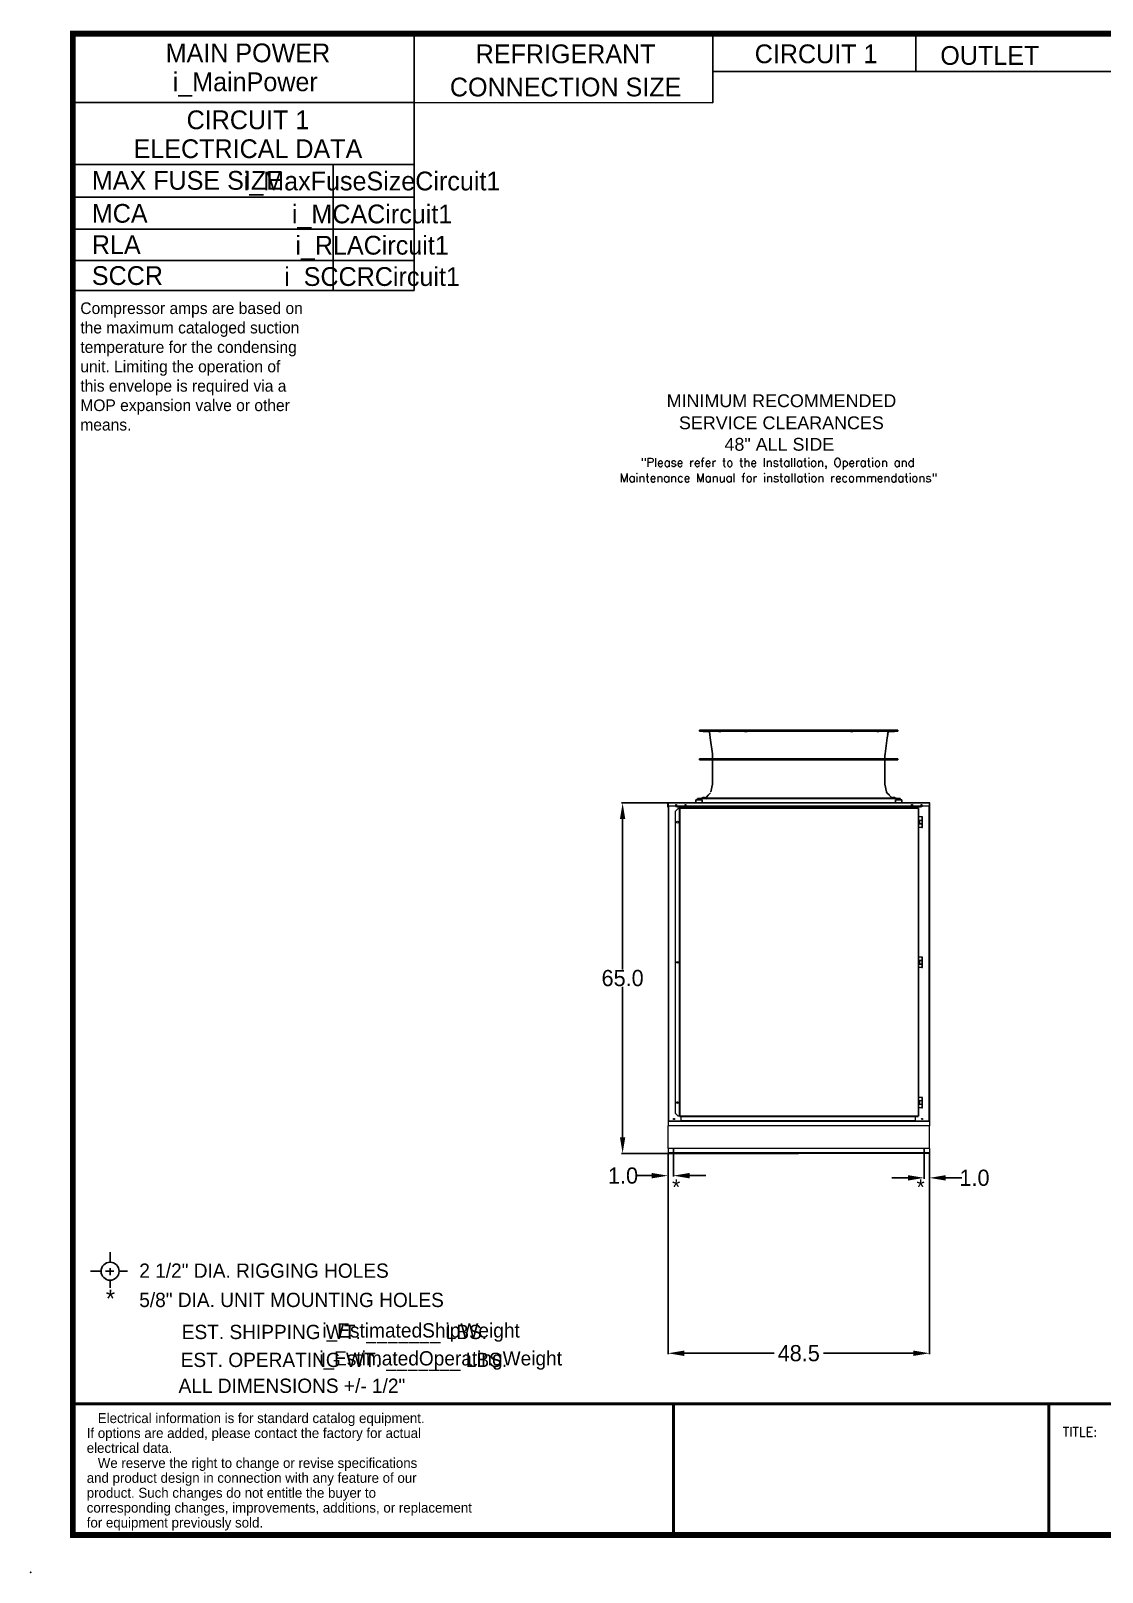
# Model space of a CAD drawing. Header units: inches. Extents: x 3940 to 4398, y -300 to -10.
# Drawn here: x 3939.7 to 4138.4, y -299.6 to -13.8 of the extents above; entities that cross this region are included whole.
import ezdxf
from ezdxf.enums import TextEntityAlignment as Align

# ---------------------------------------------------------------- set-up
doc = ezdxf.new("R2010")
doc.units = ezdxf.units.IN
doc.header["$MEASUREMENT"] = 0
doc.header["$PDSIZE"] = -1
doc.layers.add('C1E', color=7, linetype='Continuous')
doc.layers.add('C1RC', color=7, linetype='Continuous')
doc.styles.add('dimentions', font='arial.ttf')
doc.styles.add('SIMPLEX', font='SIMPLEX')
doc.dimstyles.get("Standard").update_dxf_attribs({"dimtxt": 3, "dimasz": 3, "dimexe": 0.18, "dimexo": 0.0625, "dimgap": 0.09, "dimtad": 0, "dimtih": 1, "dimtoh": 1, "dimdec": 1, "dimzin": 0, "dimdsep": 46, "dimtxsty": 'Standard', "dimcen": 0.09, "dimadec": 0, "dimazin": 0, "dimtfac": 1, "dimtdec": 1, "dimtofl": 0, "dimtmove": 0, "dimatfit": 3, "dimfxl": 1, "dimtolj": 1, "dimtzin": 0, "dimarcsym": 0})

# ---------------------------------------------------------------- blocks, each defined once
blk = doc.blocks.new('*D6')
at = {"color": 0, "lineweight": -2}
for p, q in [((4057.85, -222.04), (4057.85, -259.23)), ((4106.35, -222.04), (4106.35, -259.23)), ((4060.85, -259.05), (4077.51, -259.05)), ((4103.35, -259.05), (4086.69, -259.05))]:
    blk.add_line(p, q, dxfattribs=at)
at = {"color": 0}
for points in [[(4060.85, -258.55), (4060.85, -259.55), (4057.85, -259.05)], [(4103.35, -258.55), (4103.35, -259.55), (4106.35, -259.05)]]:
    blk.add_solid(points, dxfattribs=at)
at = {"layer": 'Defpoints', "color": 0}
for p in [(4057.85, -221.98), (4106.35, -221.98), (4106.35, -259.05)]:
    blk.add_point(p, dxfattribs=at)
at = {"color": 0, "insert": (4082.1, -259.05), "char_height": 3, "attachment_point": 5}
blk.add_mtext('\\A1;48.5', dxfattribs=at)
blk = doc.blocks.new('*D7')
at = {"color": 0, "lineweight": -2}
for p, q in [((4057.78, -156.98), (4049.25, -156.98)), ((4049.43, -159.98), (4049.43, -187.89)), ((4049.43, -218.98), (4049.43, -191.07)), ((4082.03, -221.98), (4049.25, -221.98))]:
    blk.add_line(p, q, dxfattribs=at)
at = {"color": 0}
for points in [[(4048.93, -159.98), (4049.93, -159.98), (4049.43, -156.98)], [(4048.93, -218.98), (4049.93, -218.98), (4049.43, -221.98)]]:
    blk.add_solid(points, dxfattribs=at)
at = {"layer": 'Defpoints', "color": 0}
for p in [(4049.43, -156.98), (4057.85, -156.98), (4082.1, -221.98)]:
    blk.add_point(p, dxfattribs=at)
at = {"color": 0, "insert": (4049.43, -189.48), "char_height": 3, "attachment_point": 5}
blk.add_mtext('\\A1;65.0', dxfattribs=at)
blk = doc.blocks.new('*D9')
at = {"color": 0, "lineweight": -2}
for p, q in [((4057.85, -221.93), (4057.85, -226.29)), ((4058.85, -223.04), (4058.85, -226.29)), ((4054.85, -226.11), (4051.85, -226.11)), ((4061.85, -226.11), (4064.85, -226.11))]:
    blk.add_line(p, q, dxfattribs=at)
at = {"color": 0}
for points in [[(4054.85, -225.61), (4054.85, -226.61), (4057.85, -226.11)], [(4061.85, -225.61), (4061.85, -226.61), (4058.85, -226.11)]]:
    blk.add_solid(points, dxfattribs=at)
at = {"layer": 'Defpoints', "color": 0}
for p in [(4057.85, -221.87), (4058.85, -222.98), (4057.85, -226.11)]:
    blk.add_point(p, dxfattribs=at)
at = {"color": 0, "insert": (4049.51, -226.11), "char_height": 3, "attachment_point": 5}
blk.add_mtext('\\A1;1.0', dxfattribs=at)
blk = doc.blocks.new('*D10')
at = {"color": 0, "lineweight": -2}
for p, q in [((4106.35, -222.1), (4106.35, -226.7)), ((4105.35, -223.04), (4105.35, -226.7)), ((4102.35, -226.52), (4099.35, -226.52)), ((4109.35, -226.52), (4112.35, -226.52))]:
    blk.add_line(p, q, dxfattribs=at)
at = {"color": 0}
for points in [[(4102.35, -226.02), (4102.35, -227.02), (4105.35, -226.52)], [(4109.35, -226.02), (4109.35, -227.02), (4106.35, -226.52)]]:
    blk.add_solid(points, dxfattribs=at)
at = {"layer": 'Defpoints', "color": 0}
for p in [(4106.35, -222.04), (4105.35, -222.98), (4106.35, -226.52)]:
    blk.add_point(p, dxfattribs=at)
at = {"color": 0, "insert": (4114.69, -226.52), "char_height": 3, "attachment_point": 5}
blk.add_mtext('\\A1;1.0', dxfattribs=at)

msp = doc.modelspace()

# ---------------------------------------------------------------- linework, layer by layer
at = {"color": 7, "linetype": 'Continuous', "lineweight": 25}
for p, q in [((4063.69, -143.7), (4063.69, -143.47)), ((4095.11, -143.47), (4063.69, -143.47)), ((4064.34, -143.71), (4063.69, -143.7)), ((4095.11, -143.7), (4063.69, -143.7)), ((4065.39, -143.71), (4065.15, -143.71)), ((4065.61, -144.31), (4065.55, -143.85)), ((4065.68, -144.94), (4065.59, -144.31)), ((4066.09, -147.89), (4065.68, -144.94)), ((4100.5, -143.47), (4095.11, -143.47)), ((4100.5, -143.7), (4095.11, -143.7)), ((4098.51, -144.94), (4098.1, -147.89)), ((4098.6, -144.31), (4098.51, -144.94)), ((4098.65, -143.85), (4098.58, -144.31)), ((4099.04, -143.71), (4098.8, -143.71)), ((4100.5, -143.7), (4099.85, -143.71)), ((4100.5, -143.47), (4100.5, -143.7)), ((4066.13, -148.77), (4066.13, -148.44)), ((4098.06, -148.44), (4098.06, -148.77)), ((4063.69, -148.8), (4098.06, -148.77)), ((4063.69, -149.01), (4063.69, -148.8)), ((4098.06, -149.03), (4063.69, -149.01)), ((4066.13, -153.49), (4066.13, -149.03)), ((4098.06, -148.77), (4100.5, -148.8)), ((4100.5, -149.01), (4098.06, -149.03)), ((4098.06, -149.03), (4098.06, -153.49)), ((4100.5, -148.8), (4100.5, -149.01)), ((4066.13, -153.49), (4065.8, -154.93)), ((4098.06, -153.49), (4098.39, -154.93)), ((4063, -156.38), (4063, -156.98)), ((4063, -156.38), (4064.18, -156.38)), ((4064.18, -156.98), (4063, -156.98)), ((4063.29, -156.15), (4063.37, -156.15)), ((4063.3, -156.33), (4063.29, -156.16)), ((4063.31, -156.33), (4063.31, -156.16)), ((4063.37, -156.15), (4064.02, -156.14)), ((4064.02, -156.16), (4064.02, -156.08)), ((4064.02, -156.08), (4064.76, -156.08)), ((4064.02, -156.16), (4064.03, -156.16)), ((4064.03, -156.16), (4064.09, -156.16)), ((4064.18, -156.38), (4064.18, -156.98)), ((4100.01, -156.98), (4064.18, -156.98)), ((4064.22, -156.08), (4064.22, -156.04)), ((4064.22, -156.04), (4064.62, -156.04)), ((4064.38, -155.95), (4064.38, -155.95)), ((4064.62, -156.04), (4064.69, -156.04)), ((4064.98, -155.89), (4064.69, -156.04)), ((4064.69, -156.04), (4064.69, -156.08)), ((4064.76, -156.08), (4064.89, -156.08)), ((4064.89, -156.08), (4064.89, -156.15)), ((4099.3, -156.11), (4064.89, -156.11)), ((4064.89, -156.14), (4099.3, -156.14)), ((4065.31, -155.56), (4064.98, -155.89)), ((4065.06, -156.38), (4065.06, -156.38)), ((4065.29, -155.56), (4065.76, -155.1)), ((4098.39, -154.93), (4098.43, -155.1)), ((4098.43, -155.1), (4098.9, -155.56)), ((4099.22, -155.89), (4098.88, -155.56)), ((4099.5, -156.04), (4099.22, -155.89)), ((4099.3, -156.15), (4099.3, -156.08)), ((4099.3, -156.08), (4100.04, -156.08)), ((4099.5, -156.08), (4099.5, -156.04)), ((4099.5, -156.04), (4099.9, -156.04)), ((4099.64, -155.96), (4099.64, -155.95)), ((4099.65, -155.95), (4099.65, -155.96)), ((4099.7, -155.96), (4099.7, -155.95)), ((4099.73, -155.95), (4099.73, -155.96)), ((4099.8, -155.96), (4099.8, -155.95)), ((4099.83, -155.96), (4099.82, -155.95)), ((4099.82, -155.95), (4099.82, -155.96)), ((4099.83, -155.96), (4099.83, -155.95)), ((4099.83, -155.96), (4099.83, -155.95)), ((4099.83, -155.95), (4099.83, -155.96)), ((4099.9, -156.04), (4099.97, -156.04)), ((4099.97, -156.04), (4099.97, -156.08)), ((4100.01, -156.98), (4100.01, -156.38)), ((4100.01, -156.38), (4101.19, -156.38)), ((4101.19, -156.98), (4100.01, -156.98)), ((4100.04, -156.08), (4100.17, -156.08)), ((4100.11, -156.16), (4100.16, -156.16)), ((4100.16, -156.16), (4100.17, -156.16)), ((4100.17, -156.08), (4100.17, -156.16)), ((4100.17, -156.14), (4100.82, -156.15)), ((4100.82, -156.15), (4100.9, -156.15)), ((4100.88, -156.33), (4100.88, -156.16)), ((4100.9, -156.15), (4100.9, -156.16)), ((4100.9, -156.16), (4100.9, -156.33)), ((4101.19, -156.38), (4101.19, -156.98))]:
    msp.add_line(p, q, dxfattribs=at)
at = {"color": 7, "linetype": 'Continuous', "lineweight": 15}
for p, q in [((4057.85, -157.05), (4057.77, -157.05)), ((4057.77, -157.05), (4057.77, -157.73)), ((4106.35, -156.98), (4057.85, -156.98)), ((4057.85, -157.05), (4057.85, -156.98)), ((4106.35, -157.05), (4057.85, -157.05)), ((4057.85, -157.59), (4057.85, -157.05)), ((4057.85, -157.05), (4057.85, -157.73)), ((4106.35, -157.05), (4106.35, -156.98)), ((4106.35, -157.59), (4106.35, -157.05)), ((4106.35, -157.73), (4106.35, -157.05)), ((4106.35, -157.05), (4106.42, -157.05)), ((4106.42, -157.73), (4106.42, -157.05)), ((4057.77, -157.73), (4057.85, -157.73)), ((4059.28, -157.59), (4057.85, -157.59)), ((4057.85, -157.59), (4057.85, -215.98)), ((4057.92, -157.59), (4057.92, -215.98)), ((4059.75, -158.03), (4059.25, -158.53)), ((4059.25, -214.57), (4059.25, -158.53)), ((4059.28, -157.59), (4059.28, -157.63)), ((4059.28, -157.59), (4104.91, -157.59)), ((4059.28, -157.59), (4059.28, -157.59)), ((4104.91, -157.59), (4059.28, -157.59)), ((4059.28, -157.63), (4059.28, -157.7)), ((4059.54, -157.64), (4059.28, -157.63)), ((4059.54, -157.71), (4059.28, -157.7)), ((4059.54, -157.64), (4059.54, -157.71)), ((4059.54, -157.64), (4104.66, -157.64)), ((4059.54, -157.71), (4104.66, -157.71)), ((4059.75, -158.03), (4059.98, -158.03)), ((4059.82, -158.03), (4059.82, -157.96)), ((4059.82, -157.96), (4104.01, -157.96)), ((4060.06, -158.03), (4059.98, -158.03)), ((4059.98, -158.03), (4059.98, -215.07)), ((4059.98, -215.07), (4059.98, -158.03)), ((4059.98, -158.03), (4059.98, -158.03)), ((4104.25, -158.03), (4060.06, -158.03)), ((4060.06, -158.03), (4060.06, -215.07)), ((4060.4, -157.71), (4060.4, -157.96)), ((4103.8, -157.96), (4103.8, -157.71)), ((4104.01, -157.96), (4104.01, -158.03)), ((4104.25, -158.03), (4104.25, -215.07)), ((4104.32, -158.03), (4104.25, -158.03)), ((4104.32, -158.03), (4104.32, -215.07)), ((4104.92, -159.59), (4104.32, -159.59)), ((4104.91, -157.63), (4104.66, -157.64)), ((4104.66, -157.64), (4104.66, -157.71)), ((4104.91, -157.7), (4104.66, -157.71)), ((4104.91, -157.63), (4104.91, -157.59)), ((4104.91, -157.59), (4104.91, -157.59)), ((4106.35, -157.59), (4104.91, -157.59)), ((4104.91, -157.63), (4104.91, -157.7)), ((4104.92, -159.59), (4104.92, -160.22)), ((4105.05, -159.59), (4104.92, -159.59)), ((4105.05, -160.22), (4105.05, -159.59)), ((4106.27, -215.98), (4106.27, -157.59)), ((4106.35, -157.59), (4106.35, -215.98)), ((4106.42, -157.73), (4106.35, -157.73)), ((4104.92, -160.22), (4104.32, -160.22)), ((4104.92, -160.89), (4104.32, -160.89)), ((4104.92, -161.52), (4104.32, -161.52)), ((4104.42, -160.24), (4104.42, -160.87)), ((4104.54, -160.24), (4104.42, -160.24)), ((4104.42, -160.87), (4104.54, -160.87)), ((4104.54, -160.87), (4104.54, -160.24)), ((4104.92, -160.24), (4104.54, -160.24)), ((4104.54, -160.87), (4104.92, -160.87)), ((4104.57, -160.24), (4104.57, -160.22)), ((4104.57, -160.89), (4104.57, -160.87)), ((4104.89, -160.22), (4104.89, -160.24)), ((4104.89, -160.87), (4104.89, -160.89)), ((4104.92, -160.22), (4105.05, -160.22)), ((4104.92, -160.24), (4104.92, -160.87)), ((4105.05, -160.24), (4104.92, -160.24)), ((4104.92, -160.87), (4105.05, -160.87)), ((4104.92, -160.89), (4104.92, -161.52)), ((4105.05, -160.89), (4104.92, -160.89)), ((4104.92, -161.52), (4105.05, -161.52)), ((4105.05, -160.87), (4105.05, -160.24)), ((4105.05, -161.52), (4105.05, -160.89)), ((4104.92, -185.59), (4104.32, -185.59)), ((4104.92, -185.59), (4104.92, -186.22)), ((4105.05, -185.59), (4104.92, -185.59)), ((4105.05, -186.22), (4105.05, -185.59)), ((4104.92, -186.22), (4104.32, -186.22)), ((4104.92, -186.89), (4104.32, -186.89)), ((4104.92, -187.52), (4104.32, -187.52)), ((4104.42, -186.24), (4104.42, -186.87)), ((4104.54, -186.24), (4104.42, -186.24)), ((4104.42, -186.87), (4104.54, -186.87)), ((4104.54, -186.87), (4104.54, -186.24)), ((4104.92, -186.24), (4104.54, -186.24)), ((4104.54, -186.87), (4104.92, -186.87)), ((4104.57, -186.24), (4104.57, -186.22)), ((4104.57, -186.89), (4104.57, -186.87)), ((4104.89, -186.22), (4104.89, -186.24)), ((4104.89, -186.87), (4104.89, -186.89)), ((4104.92, -186.22), (4105.05, -186.22)), ((4104.92, -186.24), (4104.92, -186.87)), ((4105.05, -186.24), (4104.92, -186.24)), ((4104.92, -186.87), (4105.05, -186.87)), ((4104.92, -186.89), (4104.92, -187.52)), ((4105.05, -186.89), (4104.92, -186.89)), ((4104.92, -187.52), (4105.05, -187.52)), ((4105.05, -186.87), (4105.05, -186.24)), ((4105.05, -187.52), (4105.05, -186.89)), ((4104.92, -211.59), (4104.32, -211.59)), ((4104.92, -212.22), (4104.32, -212.22)), ((4104.92, -212.89), (4104.32, -212.89)), ((4104.92, -213.52), (4104.32, -213.52)), ((4104.42, -212.24), (4104.42, -212.87)), ((4104.54, -212.24), (4104.42, -212.24)), ((4104.42, -212.87), (4104.54, -212.87)), ((4104.54, -212.87), (4104.54, -212.24)), ((4104.92, -212.24), (4104.54, -212.24)), ((4104.54, -212.87), (4104.92, -212.87)), ((4104.57, -212.24), (4104.57, -212.22)), ((4104.57, -212.89), (4104.57, -212.87)), ((4104.89, -212.22), (4104.89, -212.24)), ((4104.89, -212.87), (4104.89, -212.89)), ((4104.92, -211.59), (4104.92, -212.22)), ((4105.05, -211.59), (4104.92, -211.59)), ((4104.92, -212.22), (4105.05, -212.22)), ((4104.92, -212.24), (4104.92, -212.87)), ((4105.05, -212.24), (4104.92, -212.24)), ((4104.92, -212.87), (4105.05, -212.87)), ((4104.92, -212.89), (4104.92, -213.52)), ((4105.05, -212.89), (4104.92, -212.89)), ((4104.92, -213.52), (4105.05, -213.52)), ((4105.05, -212.22), (4105.05, -211.59)), ((4105.05, -212.87), (4105.05, -212.24)), ((4105.05, -213.52), (4105.05, -212.89)), ((4057.92, -215.98), (4057.85, -215.98)), ((4057.85, -215.98), (4057.85, -216.08)), ((4057.85, -216.08), (4057.85, -216.85)), ((4106.35, -216.08), (4057.85, -216.08)), ((4106.35, -216.85), (4057.85, -216.85)), ((4057.85, -221.1), (4057.85, -216.85)), ((4060.4, -215.98), (4057.92, -215.98)), ((4059.25, -214.57), (4059.75, -215.07)), ((4059.98, -215.07), (4059.75, -215.07)), ((4060.06, -215.07), (4059.98, -215.07)), ((4059.98, -215.07), (4059.98, -215.07)), ((4104.25, -215.07), (4060.06, -215.07)), ((4060.06, -215.07), (4060.06, -215.15)), ((4060.06, -215.15), (4104.25, -215.15)), ((4060.27, -215.98), (4060.27, -215.15)), ((4060.27, -215.9), (4103.67, -215.9)), ((4060.27, -215.98), (4103.67, -215.98)), ((4103.67, -215.15), (4103.67, -215.98)), ((4106.27, -215.98), (4103.8, -215.98)), ((4104.32, -215.07), (4104.25, -215.07)), ((4104.25, -215.15), (4104.25, -215.07)), ((4106.35, -215.98), (4106.27, -215.98)), ((4106.35, -215.98), (4106.35, -216.08)), ((4106.35, -216.08), (4106.35, -216.85)), ((4106.35, -221.1), (4106.35, -216.85)), ((4106.35, -221.1), (4057.85, -221.1)), ((4057.85, -221.1), (4057.85, -221.87)), ((4057.85, -221.87), (4057.85, -221.98)), ((4106.35, -221.87), (4057.85, -221.87)), ((4106.35, -221.98), (4057.85, -221.98)), ((4067.85, -221.98), (4057.85, -221.98)), ((4106.35, -221.1), (4106.35, -221.87)), ((4106.35, -221.87), (4106.35, -221.98))]:
    msp.add_line(p, q, dxfattribs=at)
at = {"color": 7}
for p, q in [((4057.85, -221.98), (4058.85, -221.98)), ((4058.85, -220.98), (4058.85, -222.98)), ((4105.35, -220.98), (4105.35, -222.98))]:
    msp.add_line(p, q, dxfattribs=at)
at = {"color": 7, "lineweight": 25}
for p, q in [((3954.38, -240.28), (3954.38, -242.03)), ((3950.75, -243.83), (3952.53, -243.83)), ((3953.56, -243.83), (3955.06, -243.83)), ((3954.38, -243.26), (3954.38, -244.59)), ((3954.38, -245.54), (3954.38, -246.93)), ((3956.08, -243.83), (3957.6, -243.83)), ((4058.84, -292.78), (4058.84, -268.42)), ((4128.45, -292.78), (4128.45, -268.42))]:
    msp.add_line(p, q, dxfattribs=at)
for points, const_width in [([(3947.47, -292.78), (4392.97, -292.78), (4392.97, -14.34), (3947.47, -14.34), (3947.47, -292.78)], 1.11), ([(4059.5, -268.42), (3947.47, -268.42)], 0.557), ([(4392.97, -268.42), (4058.84, -268.42), (4058.84, -292.78)], 0.557), ([(4128.45, -268.42), (4128.45, -292.78)], 0.557)]:
    msp.add_lwpolyline(points, dxfattribs=dict(at, const_width=const_width))
at = {"color": 7, "linetype": 'Continuous', "lineweight": 15}
for centre, radius in [((4059.35, -157.35), 0.0995), ((4061.1, -157.35), 0.0995), ((4103.1, -157.35), 0.0995), ((4104.85, -157.35), 0.0995), ((4059.61, -160.55), 0.156), ((4059.61, -186.55), 0.156), ((4059.61, -212.55), 0.156), ((4058.97, -215.6), 0.0995), ((4104.97, -215.6), 0.0995)]:
    msp.add_circle(centre, radius, dxfattribs=at)
at = {"color": 7, "lineweight": 25}
msp.add_circle((3954.38, -243.83), 1.67, dxfattribs=at)
at = {"color": 7, "linetype": 'Continuous', "lineweight": 25}
for centre, radius, start, end in [((4062.19, -148.44), 3.94, 0, 8.0002), ((4102, -148.44), 3.94, 171.9998, 180), ((4064.46, -156.25), 0.316, 111.9486, 137.4745), ((4064.46, -156.25), 0.316, 42.5255, 68.0156), ((4100.84, -156.33), 0.0591, 270, 359)]:
    msp.add_arc(centre, radius, start, end, dxfattribs=at)
at = {"color": 7, "linetype": 'Continuous', "lineweight": 15}
for centre, radius, start, end in [((4057.85, -157.05), 0.0757, 90, 180), ((4057.85, -157.05), 0.001, 90, 180), ((4106.35, -157.05), 0.0757, 0, 90), ((4106.35, -157.05), 0.001, 0, 90)]:
    msp.add_arc(centre, radius, start, end, dxfattribs=at)
at = {"color": 7, "linetype": 'Continuous', "lineweight": 25}
for points, knots in [([(4065.15, -143.71), (4065.11, -143.71), (4065.01, -143.71), (4064.88, -143.71), (4064.75, -143.71), (4064.64, -143.71), (4064.54, -143.71), (4064.46, -143.71), (4064.39, -143.71), (4064.36, -143.71), (4064.34, -143.71), (4064.34, -143.71), (4064.34, -143.71)], [0, 0, 0, 0, 0.107042, 0.217187, 0.324229, 0.434374, 0.541414, 0.651557, 0.758592, 0.868733, 0.975764, 1, 1, 1, 1]), ([(4064.46, -143.7), (4064.47, -143.7), (4064.47, -143.7), (4064.52, -143.7), (4064.58, -143.7), (4064.66, -143.71), (4064.75, -143.71), (4064.83, -143.71), (4064.91, -143.71), (4064.96, -143.71), (4064.97, -143.71), (4064.98, -143.71), (4064.97, -143.71), (4064.92, -143.71), (4064.86, -143.71), (4064.78, -143.71), (4064.69, -143.7), (4064.61, -143.7), (4064.53, -143.7), (4064.48, -143.7), (4064.47, -143.7), (4064.46, -143.7), (4064.46, -143.7)], [0, 0, 0, 0, 0.053685, 0.107368, 0.161055, 0.214742, 0.268432, 0.322121, 0.375809, 0.429494, 0.483179, 0.5, 0.553685, 0.607369, 0.661055, 0.714742, 0.768431, 0.822121, 0.875809, 0.929494, 0.983179, 1, 1, 1, 1]), ([(4065.39, -143.71), (4065.41, -143.72), (4065.44, -143.72), (4065.49, -143.75), (4065.53, -143.79), (4065.54, -143.83), (4065.55, -143.85), (4065.55, -143.85)], [0, 0, 0, 0, 0.237768, 0.475541, 0.713069, 0.950081, 1, 1, 1, 1]), ([(4067.13, -143.7), (4067.12, -143.7), (4067.1, -143.7), (4067.12, -143.7), (4067.15, -143.7), (4067.22, -143.71), (4067.29, -143.71), (4067.38, -143.71), (4067.47, -143.71), (4067.54, -143.71), (4067.58, -143.71), (4067.61, -143.71), (4067.63, -143.71), (4067.62, -143.71), (4067.58, -143.71), (4067.52, -143.71), (4067.44, -143.7), (4067.35, -143.7), (4067.26, -143.7), (4067.19, -143.7), (4067.15, -143.7), (4067.13, -143.7), (4067.13, -143.7)], [0, 0, 0, 0, 0.053684, 0.107369, 0.161054, 0.214742, 0.268431, 0.32212, 0.375808, 0.429494, 0.483178, 0.5, 0.553684, 0.607369, 0.661055, 0.714742, 0.768431, 0.82212, 0.875808, 0.929494, 0.983179, 1, 1, 1, 1]), ([(4072.07, -143.7), (4072.05, -143.7), (4072.02, -143.7), (4071.99, -143.7), (4072, -143.7), (4072.03, -143.71), (4072.09, -143.71), (4072.17, -143.71), (4072.26, -143.71), (4072.34, -143.71), (4072.4, -143.71), (4072.45, -143.71), (4072.49, -143.71), (4072.51, -143.71), (4072.51, -143.71), (4072.47, -143.71), (4072.42, -143.7), (4072.34, -143.7), (4072.25, -143.7), (4072.17, -143.7), (4072.11, -143.7), (4072.08, -143.7), (4072.07, -143.7)], [0, 0, 0, 0, 0.053685, 0.107369, 0.161054, 0.214742, 0.268431, 0.32212, 0.375808, 0.429494, 0.483179, 0.5, 0.553684, 0.607369, 0.661054, 0.714742, 0.768431, 0.82212, 0.875808, 0.929494, 0.983179, 1, 1, 1, 1]), ([(4092.04, -143.7), (4092.01, -143.7), (4091.95, -143.7), (4091.87, -143.7), (4091.79, -143.7), (4091.73, -143.71), (4091.69, -143.71), (4091.68, -143.71), (4091.7, -143.71), (4091.75, -143.71), (4091.8, -143.71), (4091.86, -143.71), (4091.92, -143.71), (4092.01, -143.71), (4092.09, -143.71), (4092.15, -143.71), (4092.19, -143.7), (4092.2, -143.7), (4092.18, -143.7), (4092.13, -143.7), (4092.08, -143.7), (4092.05, -143.7), (4092.04, -143.7)], [0, 0, 0, 0, 0.053684, 0.107369, 0.161054, 0.214742, 0.268431, 0.32212, 0.375808, 0.429494, 0.483178, 0.5, 0.553684, 0.607369, 0.661055, 0.714742, 0.768431, 0.82212, 0.875808, 0.929494, 0.983179, 1, 1, 1, 1]), ([(4097.01, -143.7), (4096.99, -143.7), (4096.94, -143.7), (4096.86, -143.7), (4096.77, -143.7), (4096.69, -143.71), (4096.62, -143.71), (4096.58, -143.71), (4096.57, -143.71), (4096.58, -143.71), (4096.61, -143.71), (4096.66, -143.71), (4096.71, -143.71), (4096.8, -143.71), (4096.89, -143.71), (4096.97, -143.71), (4097.03, -143.7), (4097.07, -143.7), (4097.09, -143.7), (4097.07, -143.7), (4097.04, -143.7), (4097.01, -143.7), (4097.01, -143.7)], [0, 0, 0, 0, 0.053685, 0.107369, 0.161054, 0.214742, 0.268431, 0.32212, 0.375808, 0.429494, 0.483179, 0.5, 0.553684, 0.607369, 0.661054, 0.714742, 0.768431, 0.82212, 0.875808, 0.929494, 0.983179, 1, 1, 1, 1]), ([(4098.65, -143.85), (4098.65, -143.83), (4098.66, -143.8), (4098.69, -143.76), (4098.74, -143.73), (4098.78, -143.72), (4098.8, -143.71), (4098.8, -143.71)], [0, 0, 0, 0, 0.236553, 0.473094, 0.709954, 0.947343, 1, 1, 1, 1]), ([(4099.85, -143.71), (4099.85, -143.71), (4099.85, -143.71), (4099.82, -143.71), (4099.77, -143.71), (4099.69, -143.71), (4099.6, -143.71), (4099.49, -143.71), (4099.37, -143.71), (4099.24, -143.71), (4099.13, -143.71), (4099.06, -143.71), (4099.04, -143.71)], [0, 0, 0, 0, 0.085907, 0.192945, 0.303087, 0.410126, 0.520268, 0.62731, 0.737455, 0.844501, 0.954651, 1, 1, 1, 1]), ([(4099.71, -143.7), (4099.7, -143.7), (4099.67, -143.7), (4099.6, -143.7), (4099.52, -143.7), (4099.43, -143.71), (4099.35, -143.71), (4099.28, -143.71), (4099.23, -143.71), (4099.21, -143.71), (4099.22, -143.71), (4099.24, -143.71), (4099.28, -143.71), (4099.35, -143.71), (4099.43, -143.71), (4099.52, -143.71), (4099.6, -143.7), (4099.67, -143.7), (4099.71, -143.7), (4099.73, -143.7), (4099.73, -143.7), (4099.71, -143.7), (4099.71, -143.7)], [0, 0, 0, 0, 0.053684, 0.107369, 0.161054, 0.214742, 0.268431, 0.32212, 0.375808, 0.429494, 0.483179, 0.5, 0.553684, 0.607368, 0.661054, 0.714742, 0.768431, 0.82212, 0.875808, 0.929494, 0.983178, 1, 1, 1, 1]), ([(4063.29, -156.16), (4063.29, -156.15), (4063.29, -156.15), (4063.29, -156.15), (4063.29, -156.15)], [0, 0, 0, 0, 0.999997, 1, 1, 1, 1]), ([(4063.29, -156.16), (4063.29, -156.16), (4063.29, -156.16), (4063.3, -156.16), (4063.31, -156.16), (4063.31, -156.16)], [0, 0, 0, 0, 0.5, 0.5, 1, 1, 1, 1]), ([(4063.3, -156.33), (4063.3, -156.33), (4063.3, -156.34), (4063.3, -156.36), (4063.31, -156.36), (4063.32, -156.37), (4063.33, -156.38), (4063.34, -156.38), (4063.35, -156.38), (4063.36, -156.38)], [0, 0, 0, 0, 0.25, 0.25, 0.5, 0.5, 0.75, 0.75, 1, 1, 1, 1]), ([(4063.37, -156.38), (4063.36, -156.38), (4063.35, -156.38), (4063.33, -156.37), (4063.32, -156.35), (4063.32, -156.33), (4063.31, -156.33)], [0, 0, 0, 0, 0.250003, 0.500004, 0.750006, 1, 1, 1, 1]), ([(4064.09, -156.16), (4064.11, -156.16), (4064.14, -156.16), (4064.19, -156.16), (4064.2, -156.16), (4064.22, -156.16), (4064.23, -156.16), (4064.26, -156.16), (4064.28, -156.16), (4064.31, -156.16), (4064.32, -156.16), (4064.34, -156.16), (4064.36, -156.16), (4064.39, -156.16), (4064.41, -156.16), (4064.45, -156.16), (4064.46, -156.16), (4064.48, -156.15), (4064.49, -156.15), (4064.53, -156.15), (4064.55, -156.15), (4064.59, -156.15), (4064.6, -156.15), (4064.62, -156.15), (4064.63, -156.15), (4064.66, -156.15), (4064.68, -156.15), (4064.72, -156.15), (4064.74, -156.15), (4064.77, -156.15), (4064.79, -156.15), (4064.81, -156.15), (4064.83, -156.15), (4064.85, -156.15), (4064.86, -156.15), (4064.87, -156.15), (4064.88, -156.15), (4064.89, -156.15), (4064.89, -156.15), (4064.89, -156.15)], [0, 0, 0, 0, 0.125, 0.125, 0.15625, 0.15625, 0.1875, 0.1875, 0.25, 0.25, 0.28125, 0.28125, 0.3125, 0.3125, 0.375, 0.375, 0.40625, 0.40625, 0.4375, 0.4375, 0.5, 0.5, 0.53125, 0.53125, 0.5625, 0.5625, 0.625, 0.625, 0.6875, 0.6875, 0.75, 0.75, 0.8125, 0.8125, 0.875, 0.875, 0.9375, 0.9375, 1, 1, 1, 1]), ([(4064.34, -155.96), (4064.34, -155.96), (4064.34, -155.96), (4064.34, -155.96), (4064.34, -155.96), (4064.35, -155.96), (4064.35, -155.96), (4064.36, -155.95), (4064.36, -155.95)], [0, 0, 0, 0, 0.014816, 0.128804, 0.369196, 0.609467, 0.853324, 1, 1, 1, 1]), ([(4064.38, -155.95), (4064.38, -155.95), (4064.37, -155.95), (4064.37, -155.95), (4064.36, -155.95), (4064.36, -155.95), (4064.36, -155.95)], [0, 0, 0, 0, 0.327625, 0.645743, 0.962962, 1, 1, 1, 1]), ([(4064.38, -155.95), (4064.38, -155.96), (4064.38, -155.96), (4064.38, -155.96), (4064.39, -155.96), (4064.4, -155.96), (4064.42, -155.96), (4064.43, -155.96), (4064.44, -155.95), (4064.44, -155.95)], [0, 0, 0, 0, 0.095307, 0.250124, 0.40119, 0.547904, 0.692937, 0.839576, 1, 1, 1, 1]), ([(4064.47, -155.95), (4064.47, -155.95), (4064.46, -155.95), (4064.45, -155.95), (4064.45, -155.95), (4064.44, -155.95)], [0, 0, 0, 0, 0.5, 0.5, 1, 1, 1, 1]), ([(4064.47, -155.95), (4064.47, -155.95), (4064.48, -155.96), (4064.5, -155.96), (4064.51, -155.96), (4064.52, -155.96), (4064.53, -155.96), (4064.53, -155.96), (4064.53, -155.96), (4064.53, -155.95)], [0, 0, 0, 0, 0.154655, 0.309459, 0.460521, 0.607228, 0.75226, 0.898895, 1, 1, 1, 1]), ([(4064.55, -155.95), (4064.55, -155.95), (4064.54, -155.95), (4064.54, -155.95), (4064.54, -155.95), (4064.53, -155.95)], [0, 0, 0, 0, 0.336266, 0.673008, 1, 1, 1, 1]), ([(4064.53, -155.95), (4064.53, -155.95), (4064.53, -155.95), (4064.53, -155.95), (4064.53, -155.95)], [0, 0, 0, 0, 0.722606, 1, 1, 1, 1]), ([(4064.55, -155.95), (4064.55, -155.95), (4064.56, -155.96), (4064.57, -155.96), (4064.57, -155.96), (4064.57, -155.96), (4064.57, -155.96)], [0, 0, 0, 0, 0.310012, 0.620284, 0.923072, 1, 1, 1, 1]), ([(4099.31, -156.15), (4099.31, -156.15), (4099.31, -156.15), (4099.37, -156.15), (4099.46, -156.15), (4099.59, -156.15), (4099.74, -156.16), (4099.89, -156.16), (4099.99, -156.16), (4100.06, -156.16), (4100.09, -156.16), (4100.11, -156.16)], [0, 0, 0, 0, 0.08774, 0.218186, 0.348637, 0.479093, 0.609552, 0.740009, 0.870464, 0.911349, 1, 1, 1, 1]), ([(4099.51, -156.04), (4099.52, -156.03), (4099.54, -156), (4099.59, -155.97), (4099.62, -155.96), (4099.63, -155.96)], [0, 0, 0, 0, 0.351375, 0.742096, 1, 1, 1, 1]), ([(4099.62, -155.96), (4099.62, -155.96), (4099.62, -155.96), (4099.63, -155.96), (4099.63, -155.96), (4099.64, -155.96), (4099.65, -155.95), (4099.66, -155.95)], [0, 0, 0, 0, 0.0732586, 0.3003068, 0.5247839, 0.751732, 1, 1, 1, 1]), ([(4099.64, -155.95), (4099.64, -155.95), (4099.64, -155.95), (4099.65, -155.95), (4099.65, -155.95), (4099.65, -155.95)], [0, 0, 0, 0, 0.352869, 0.706243, 1, 1, 1, 1]), ([(4099.68, -155.95), (4099.68, -155.95), (4099.68, -155.95), (4099.67, -155.95), (4099.66, -155.95), (4099.66, -155.95), (4099.66, -155.95), (4099.66, -155.95)], [0, 0, 0, 0, 0.246496, 0.493367, 0.733073, 0.972083, 1, 1, 1, 1]), ([(4099.68, -155.95), (4099.68, -155.95), (4099.68, -155.96), (4099.69, -155.96), (4099.7, -155.96), (4099.71, -155.96), (4099.73, -155.96), (4099.74, -155.96), (4099.75, -155.95), (4099.75, -155.95)], [0, 0, 0, 0, 0.145992, 0.292129, 0.434742, 0.573234, 0.710145, 0.848574, 1, 1, 1, 1]), ([(4099.7, -155.95), (4099.69, -155.95), (4099.69, -155.96), (4099.68, -155.96), (4099.68, -155.96)], [0, 0, 0, 0, 0.874189, 1, 1, 1, 1]), ([(4099.7, -155.95), (4099.7, -155.95), (4099.71, -155.95), (4099.72, -155.95), (4099.72, -155.95), (4099.73, -155.95)], [0, 0, 0, 0, 0.5, 0.5, 1, 1, 1, 1]), ([(4099.74, -155.96), (4099.74, -155.96), (4099.73, -155.96), (4099.73, -155.95), (4099.73, -155.95)], [0, 0, 0, 0, 0.095383, 1, 1, 1, 1]), ([(4099.78, -155.95), (4099.77, -155.95), (4099.77, -155.95), (4099.76, -155.95), (4099.76, -155.95), (4099.75, -155.95), (4099.75, -155.95), (4099.75, -155.95)], [0, 0, 0, 0, 0.246483, 0.493347, 0.733061, 0.972099, 1, 1, 1, 1]), ([(4099.78, -155.95), (4099.78, -155.95), (4099.79, -155.96), (4099.8, -155.96), (4099.81, -155.96), (4099.82, -155.96), (4099.83, -155.96), (4099.83, -155.96), (4099.83, -155.96), (4099.83, -155.96)], [0, 0, 0, 0, 0.175487, 0.351146, 0.522558, 0.601245, 0.767206, 0.93307, 1, 1, 1, 1]), ([(4099.8, -155.95), (4099.8, -155.95), (4099.8, -155.96), (4099.79, -155.96), (4099.79, -155.96)], [0, 0, 0, 0, 0.874185, 1, 1, 1, 1]), ([(4099.8, -155.95), (4099.8, -155.95), (4099.8, -155.95), (4099.8, -155.95), (4099.81, -155.95), (4099.81, -155.95), (4099.82, -155.95), (4099.82, -155.95)], [0, 0, 0, 0, 0.2464974, 0.4933322, 0.7330389, 0.972083, 1, 1, 1, 1]), ([(4099.84, -155.95), (4099.84, -155.95), (4099.83, -155.95), (4099.83, -155.95), (4099.83, -155.95)], [0, 0, 0, 0, 0.4996563, 1, 1, 1, 1]), ([(4099.83, -155.95), (4099.83, -155.95), (4099.83, -155.95), (4099.83, -155.95), (4099.83, -155.95), (4099.83, -155.95)], [0, 0, 0, 0, 0.1143518, 0.9074961, 1, 1, 1, 1]), ([(4099.84, -155.95), (4099.84, -155.95), (4099.84, -155.96), (4099.85, -155.96), (4099.85, -155.96)], [0, 0, 0, 0, 0.874699, 1, 1, 1, 1]), ([(4099.85, -155.96), (4099.86, -155.96), (4099.9, -155.98), (4099.94, -156.01), (4099.96, -156.03), (4099.97, -156.04)], [0, 0, 0, 0, 0.327422, 0.724009, 1, 1, 1, 1]), ([(4100.17, -156.15), (4100.18, -156.15), (4100.22, -156.15), (4100.28, -156.15), (4100.34, -156.15), (4100.4, -156.15), (4100.44, -156.15), (4100.45, -156.15), (4100.45, -156.15), (4100.44, -156.15), (4100.41, -156.15), (4100.36, -156.15), (4100.3, -156.15), (4100.23, -156.15), (4100.19, -156.15), (4100.17, -156.15)], [0, 0, 0, 0, 0.056542, 0.140133, 0.223723, 0.307311, 0.390897, 0.474479, 0.500668, 0.584253, 0.667837, 0.751422, 0.835011, 0.918601, 1, 1, 1, 1]), ([(4100.82, -156.38), (4100.83, -156.38), (4100.84, -156.38), (4100.85, -156.38), (4100.86, -156.37), (4100.87, -156.36), (4100.87, -156.36), (4100.88, -156.34), (4100.88, -156.33), (4100.88, -156.33)], [0, 0, 0, 0, 0.25, 0.25, 0.5, 0.5, 0.75, 0.75, 1, 1, 1, 1]), ([(4100.88, -156.16), (4100.89, -156.16), (4100.89, -156.16), (4100.9, -156.16), (4100.9, -156.16), (4100.9, -156.16)], [0, 0, 0, 0, 0.5, 0.5, 1, 1, 1, 1])]:
    msp.add_open_spline(points, degree=3, knots=knots, dxfattribs=at)
for points in [[(4063.31, -156.33), (4063.3, -156.33), (4063.3, -156.33), (4063.3, -156.33)], [(4099.64, -155.95), (4099.63, -155.96), (4099.63, -155.96), (4099.62, -155.96)], [(4100.9, -156.33), (4100.9, -156.33), (4100.89, -156.33), (4100.88, -156.33)]]:
    msp.add_open_spline(points, degree=3, dxfattribs=at)
at = {"color": 7, "lineweight": 25}
msp.add_point((3939.68, -299.65), dxfattribs=at)
at = {"layer": 'C1E', "color": 7, "lineweight": 25}
for p, q in [((4010.78, -14.34), (4010.78, -61.96)), ((4010.78, -27.09), (3947.47, -27.09)), ((4010.78, -38.57), (3947.82, -38.57)), ((3995.78, -38.57), (3995.78, -61.96)), ((3947.8, -44.65), (4010.78, -44.65)), ((3947.66, -50.6), (4010.78, -50.6)), ((3947.36, -56.39), (4010.78, -56.39)), ((3947.37, -61.96), (4010.78, -61.96))]:
    msp.add_line(p, q, dxfattribs=at)
at = {"layer": 'C1RC', "color": 7, "lineweight": 25}
for p, q in [((4010.78, -27.09), (4010.78, -14.34)), ((4066.17, -21.32), (4066.17, -14.34)), ((4103.79, -21.32), (4103.79, -14.34)), ((4174.54, -21.32), (4066.17, -21.32)), ((4066.17, -21.32), (4066.17, -27.12)), ((4010.87, -27.1), (4066.17, -27.12))]:
    msp.add_line(p, q, dxfattribs=at)

# ---------------------------------------------------------------- texts
at = {"color": 7, "lineweight": 25}
for s, height, style, p in [('MINIMUM RECOMMENDED', 2.376, 'dimentions', (4057.6, -83.58)), ('SERVICE CLEARANCES', 2.376, 'dimentions', (4059.88, -87.67)), ('48" ALL SIDE ', 2.376, 'dimentions', (4068.32, -91.66)), ('TITLE:', 1.74, 'SIMPLEX', (4131.06, -274.51))]:
    msp.add_text(s, height=height, dxfattribs=dict(at, style=style)).set_placement(p)
at = {"color": 7, "lineweight": 25, "style": 'SIMPLEX'}
for s, p in [('"Please refer to the Installation, Operation and', (4078.17, -94.62)), ('Maintenance Manual for installation recommendations"', (4078.36, -97.48))]:
    msp.add_text(s, height=1.5777, dxfattribs=at).set_placement(p, align=Align.CENTER)
at = {"color": 7}
msp.add_text('*', height=2.89, dxfattribs=at).set_placement((4058.62, -229.67))
at = {"color": 7, "text_generation_flag": 2}
msp.add_text('*', height=2.89, dxfattribs=at).set_placement((4105.45, -229.67))
at = {"color": 7, "lineweight": 25}
for s, height, p in [('2 1/2" DIA. RIGGING HOLES', 2.6452, (3959.79, -245.05)), ('5/8" DIA. UNIT MOUNTING HOLES', 2.6452, (3959.79, -250.48)), ('   Electrical information is for standard catalog equipment.', 1.841, (3950.05, -272)), ('If options are added, please contact the factory for actual', 1.841, (3950.05, -274.77)), ('electrical data.', 1.841, (3950.05, -277.53)), ('   We reserve the right to change or revise specifications', 1.841, (3950.05, -280.32)), ('and product design in connection with any feature of our', 1.841, (3950.05, -283.08)), ('product. Such changes do not entitle the buyer to', 1.841, (3950.05, -285.85)), ('corresponding changes, improvements, additions, or replacement ', 1.841, (3950.05, -288.61)), ('for equipment previously sold.', 1.841, (3950.05, -291.37))]:
    msp.add_text(s, height=height, dxfattribs=at).set_placement(p)
for s, height, p in [('*', 3.26, (3954.45, -250.52)), ('EST. SHIPPING WT. _______ LBS.', 2.6452, (3995.98, -256.42)), ('i_EstimatedShipWeight', 2.6482, (4012.06, -256.13)), ('EST. OPERATING WT. _______ LBS.', 2.6452, (3997.74, -261.6)), ('i_EstimatedOperatingWeight', 2.6452, (4015.68, -261.31)), ('ALL DIMENSIONS +/- 1/2"', 2.6452, (3988.1, -266.4))]:
    msp.add_text(s, height=height, dxfattribs=at).set_placement(p, align=Align.CENTER)
at = {"color": 7, "insert": (3948.06, -64.15), "char_height": 2.16, "attachment_point": 1}
msp.add_mtext_dynamic_manual_height_columns(' Compressor amps are based on \\P the maximum cataloged suction \\P temperature for the condensing \\P unit. Limiting the operation of \\P this envelope is required via a \\P MOP expansion valve or other \\P means.', width=66.8241, gutter_width=144.43, heights=[29.63], dxfattribs=at)
at = {"layer": 'C1E', "color": 7, "lineweight": 25}
for s, height, p in [('MAIN POWER', 3.48, (3979.95, -19.62)), ('i_MainPower', 3.4805, (3979.44, -24.98)), ('CIRCUIT 1', 3.48, (3979.95, -32.03)), ('ELECTRICAL DATA', 3.4805, (3979.95, -37.39)), ('i_MaxFuseSizeCircuit1', 3.4805, (4002.96, -43.38)), ('i_MCACircuit1', 3.4805, (4002.96, -49.49)), ('i_RLACircuit1', 3.4805, (4002.96, -55.29)), ('i_SCCRCircuit1', 3.4805, (4002.96, -61.1))]:
    msp.add_text(s, height=height, dxfattribs=at).set_placement(p, align=Align.CENTER)
for s, height, p in [('MAX FUSE SIZE', 3.4805, (3951, -43.26)), ('MCA', 3.48, (3951, -49.38)), ('RLA', 3.48, (3951, -55.18)), ('SCCR', 3.48, (3951, -60.92))]:
    msp.add_text(s, height=height, dxfattribs=at).set_placement(p)
at = {"layer": 'C1RC', "color": 7, "lineweight": 25}
for s, height, p in [('REFRIGERANT', 3.4805, (4038.86, -19.79)), ('CIRCUIT 1', 3.48, (4085.31, -19.79)), ('CONNECTION SIZE', 3.4805, (4038.86, -25.95))]:
    msp.add_text(s, height=height, dxfattribs=at).set_placement(p, align=Align.CENTER)
msp.add_text('OUTLET', height=3.48, dxfattribs=at).set_placement((4108.35, -21.14), align=Align.BOTTOM_LEFT)

# ---------------------------------------------------------------- dimensions: what is measured, and where the dimension line sits
at = {"color": 7}
dim = msp.add_linear_dim(base=(4049.43, -156.98), p1=(4082.1, -221.98), p2=(4057.85, -156.98), angle=90, dimstyle='Standard', override={"dimrnd": 0}, dxfattribs=at)
dim.commit()
dim.dimension.update_dxf_attribs({"geometry": '*D7', "text_midpoint": (4049.43, -189.48)})
for base, p1, p2, picture, middle in [((4057.85, -226.11), (4058.85, -222.98), (4057.85, -221.87), '*D9', (4049.51, -226.11)), ((4106.35, -259.05), (4057.85, -221.98), (4106.35, -221.98), '*D6', (4082.1, -259.05)), ((4106.35, -226.52), (4105.35, -222.98), (4106.35, -222.04), '*D10', (4114.69, -226.52))]:
    dim = msp.add_linear_dim(base=base, p1=p1, p2=p2, dimstyle='Standard', dxfattribs=at)
    dim.commit()
    dim.dimension.update_dxf_attribs({"geometry": picture, "text_midpoint": middle})

doc.saveas('drawing.dxf')
